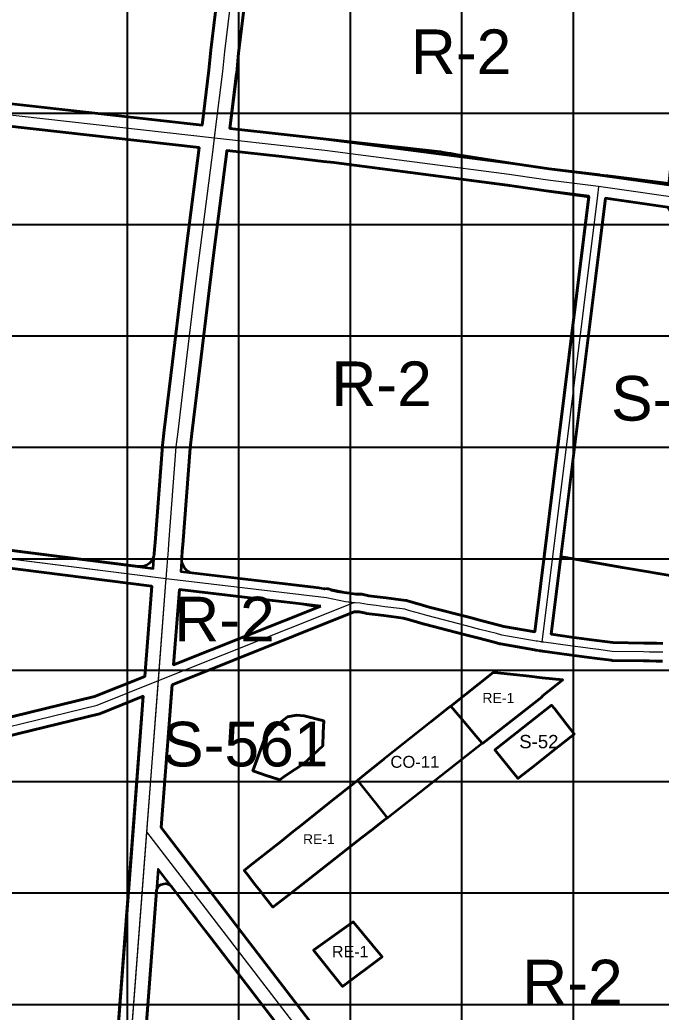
# Model space of a CAD drawing. Header units: millimetres. Extents: x 464536 to 476893, y 870501 to 881610.
# Drawn here: x 467404 to 467979, y 875193 to 876084 of the extents above; entities that cross this region are included whole.
import ezdxf
from ezdxf.enums import TextEntityAlignment as Align

# ---------------------------------------------------------------- set-up
doc = ezdxf.new("R2010")
doc.units = ezdxf.units.MM
for name, color, linetype, lineweight in [('Center_1', 7, 'Continuous', 5), ('Land Use Code', 7, 'Continuous', 35), ('Mixed use', 30, 'Continuous', 35), ('Proposed Road Net work', 7, 'Continuous', 35), ('Recreational _ Environmental', 84, 'Continuous', 35), ('Services', 170, 'Continuous', 35)]:
    doc.layers.add(name, color=color, linetype=linetype, lineweight=lineweight)
doc.layers.add('Commerce_ Business _ Trade', color=10, linetype='Continuous')
doc.layers.add('Grid1', color=7, linetype='Continuous')
doc.styles.add('Arial', font='arial.ttf')

msp = doc.modelspace()

# ---------------------------------------------------------------- linework, layer by layer
at = {"layer": 'Center_1'}
for points in [[(467415.66, 874013.8), (467534.59, 875578.54), (467534.84, 875581.8), (467535.44, 875589.79), (467536.8, 875607.63), (467537.25, 875613.51), (467543.86, 875700.5), (467545.5, 875713.94), (467552.82, 875775.24), (467560.91, 875842.26), (467565.5, 875878.92), (467576.81, 875967.22), (467579.46, 875987.59), (467585.6, 876037.27), (467587.28, 876055.15), (467595.1, 876119.14)], [(466620.82, 876085.16), (466643.19, 876082.65), (466675.5, 876079.02), (466707.81, 876075.4), (466955.63, 876047.59), (466969.94, 876045.99), (467115.77, 876029.62), (467178.96, 876022.53), (467339.06, 876004.57), (467578.18, 875977.74), (467586.32, 875976.82), (467639.65, 875970.84), (467677.01, 875966.56), (467686.46, 875965.47), (467842.32, 875945.24), (467848.46, 875944.28), (467877.08, 875940.14), (467922.62, 875934.48), (468010.07, 875921.89), (468075.68, 875915.08), (468238.09, 875899.35)], [(467922.62, 875934.48), (467922.53, 875933.78), (467921.56, 875925.92), (467871.82, 875525.23)], [(467980.16, 875516.05), (467974.53, 875516.13), (467968.2, 875516.23), (467963, 875516.31), (467934.95, 875516.74), (467922.5, 875518.42), (467915.16, 875519.4), (467910.83, 875519.98), (467897.28, 875521.81), (467873.52, 875525), (467871.82, 875525.23), (467870.82, 875525.36), (467867.82, 875525.89), (467866.62, 875526.1), (467835.97, 875531.49), (467831.09, 875532.75), (467816.09, 875536.62), (467804.15, 875539.71), (467768.54, 875548.9), (467762.39, 875550.7), (467753.27, 875553.37), (467748.94, 875554.64), (467744.13, 875555.25), (467731.03, 875556.91), (467723.18, 875557.91), (467715.29, 875558.91), (467708.72, 875560.17), (467704.29, 875560.31), (467695.72, 875561.39), (467678.51, 875565.01), (467534.84, 875581.8), (467068.19, 875640.99)], [(466310.24, 874244.95), (466614.19, 874724.16), (466689.87, 874841.42), (466690.85, 874842.76), (466692, 874843.97), (466693.28, 874845.02), (467005.35, 875071.3), (467195, 875260.1), (467241.3, 875322.82), (467269.58, 875379.06), (467275.47, 875391.83), (467277.38, 875395.25), (467279.77, 875398.35), (467282.61, 875401.05), (467314.43, 875427.02), (467317.92, 875429.46), (467321.73, 875431.36), (467325.78, 875432.67), (467473.03, 875468.6), (467527.9, 875490.59), (467702.44, 875560.54)], [(467670.27, 875155.81), (467517.59, 875354.89)]]:
    msp.add_lwpolyline(points, dxfattribs=at)
for points in [[(467578.18, 875977.74, 0), (467579.46, 875987.59, 0), (467585.6, 876037.27, 0), (467587.28, 876055.15, 0), (467595.1, 876119.14, 0), (467601.34, 876167.24, 0), (467602.37, 876175.8, 0)], [(467115.77, 876029.62, 0), (467178.96, 876022.53, 0), (467339.06, 876004.57, 0), (467578.18, 875977.74, 0)], [(467534.84, 875581.8, 0), (467535.44, 875589.79, 0), (467536.8, 875607.63, 0), (467537.25, 875613.51, 0), (467543.86, 875700.5, 0), (467545.5, 875713.94, 0), (467552.82, 875775.24, 0), (467560.91, 875842.26, 0), (467565.5, 875878.92, 0), (467576.81, 875967.22, 0), (467578.18, 875977.74, 0)], [(467578.18, 875977.74, 0), (467586.32, 875976.82, 0), (467639.65, 875970.84, 0), (467677.01, 875966.56, 0), (467686.46, 875965.47, 0), (467842.32, 875945.24, 0), (467848.46, 875944.28, 0), (467877.08, 875940.14, 0), (467922.62, 875934.48, 0)], [(467922.62, 875934.48, 0), (467922.53, 875933.78, 0), (467921.56, 875925.92, 0), (467871.82, 875525.23, 0)], [(467922.62, 875934.48, 0), (468010.07, 875921.89, 0), (468075.68, 875915.08, 0), (468238.09, 875899.35, 0)], [(467534.84, 875581.8, 0), (467078.54, 875639.67, 0)], [(467527.9, 875490.59, 0), (467534.59, 875578.54, 0), (467534.84, 875581.8, 0)], [(467702.44, 875560.54, 0), (467695.72, 875561.39, 0), (467678.51, 875565.01, 0), (467534.84, 875581.8, 0)], [(467527.9, 875490.59, 0), (467702.44, 875560.54, 0)], [(467871.82, 875525.23, 0), (467870.82, 875525.36, 0), (467867.82, 875525.89, 0), (467866.62, 875526.1, 0), (467835.97, 875531.49, 0), (467831.09, 875532.75, 0), (467816.09, 875536.62, 0), (467804.15, 875539.71, 0), (467768.54, 875548.9, 0), (467762.39, 875550.7, 0), (467753.27, 875553.37, 0), (467748.94, 875554.64, 0), (467744.13, 875555.25, 0), (467731.03, 875556.91, 0), (467723.18, 875557.91, 0), (467715.29, 875558.91, 0), (467708.72, 875560.17, 0), (467704.29, 875560.31, 0), (467702.44, 875560.54, 0)], [(467980.16, 875516.05, 0), (467974.53, 875516.13, 0), (467968.2, 875516.23, 0), (467963, 875516.31, 0), (467934.95, 875516.74, 0), (467922.5, 875518.42, 0), (467915.16, 875519.4, 0), (467910.83, 875519.98, 0), (467897.28, 875521.81, 0), (467873.52, 875525, 0), (467871.82, 875525.23, 0)], [(467034.18, 875099.99, 0), (467195, 875260.1, 0), (467241.3, 875322.82, 0), (467269.58, 875379.06, 0), (467275.47, 875391.83, 0), (467276.85, 875394.43, 0), (467278.52, 875396.85, 0), (467280.45, 875399.06, 0), (467282.61, 875401.05, 0), (467314.43, 875427.02, 0), (467317.01, 875428.9, 0), (467319.79, 875430.48, 0), (467322.72, 875431.74, 0), (467325.78, 875432.67, 0), (467473.03, 875468.6, 0), (467527.9, 875490.59, 0)], [(467517.59, 875354.89, 0), (467527.9, 875490.59, 0)], [(467475.98, 874807.42, 0), (467517.59, 875354.89, 0)], [(467808.1, 874975.06, 0), (467807.94, 874975.28, 0), (467801.33, 874984.08, 0), (467796.63, 874990.35, 0), (467787.46, 875002.49, 0), (467779.93, 875011.51, 0), (467771.43, 875022.76, 0), (467762.43, 875034.68, 0), (467755.22, 875044.41, 0), (467745.33, 875057.15, 0), (467732.97, 875073.53, 0), (467726.1, 875082.48, 0), (467713.28, 875099.46, 0), (467697.71, 875119.76, 0), (467684.9, 875136.74, 0), (467670.27, 875155.81, 0), (467517.59, 875354.89, 0)]]:
    msp.add_polyline3d(points, dxfattribs=at)
at = {"layer": 'Commerce_ Business _ Trade'}
msp.add_lwpolyline([(467733.98, 875367.95), (467733.1, 875367.26), (467732.93, 875367.48), (467721.85, 875381.43), (467707.56, 875399.41), (467706.29, 875401.01), (467706.57, 875401.23), (467713.19, 875406.5), (467730.13, 875420), (467772, 875453.37), (467788.63, 875466.62), (467790.02, 875467.73), (467803.75, 875451.45), (467811.04, 875442.82), (467818.2, 875434.33), (467799.91, 875420), (467743.66, 875375.9), (467743.82, 875375.67)], close=True, dxfattribs=at)
at = {"layer": 'Grid1'}
for p, q in [((467500, 870600), (467500, 881600)), ((467600, 870600), (467600, 881600)), ((467700, 870600), (467700, 881600)), ((467800, 870600), (467800, 881600)), ((467900, 870600), (467900, 881600)), ((464700, 876000), (472600, 876000)), ((464700, 875900), (472600, 875900)), ((464700, 875800), (472600, 875800)), ((464700, 875700), (472600, 875700)), ((464700, 875600), (472600, 875600)), ((464700, 875500), (472600, 875500)), ((464700, 875400), (472600, 875400)), ((464700, 875300), (472600, 875300)), ((464700, 875200), (472600, 875200))]:
    msp.add_line(p, q, dxfattribs=at)
at = {"layer": 'Mixed use'}
msp.add_lwpolyline([(467582.7, 876120.7), (467574.87, 876056.66), (467574.84, 876056.32), (467573.17, 876038.62), (467567.05, 875989.09), (467130.41, 876038.04, -0.416258), (467125.56, 876044.16), (467167.15, 876392.96)], format="xyb", dxfattribs=at)
for points in [[(467985.6, 875936.76), (467930.95, 875943.53), (467923.95, 875944.4), (467923.85, 875944.41), (467878.41, 875950.05), (467849.95, 875954.17), (467843.87, 875955.12), (467794.42, 875962.88), (467792.91, 875963.11), (467791.39, 875963.34), (467789.87, 875963.56), (467788.35, 875963.77), (467786.83, 875963.98), (467785.31, 875964.18), (467784.84, 875964.23), (467782.08, 875964.9), (467781.47, 875965.03), (467780.85, 875965.12), (467699.91, 875974.16), (467640.77, 875980.78), (467640.76, 875980.78), (467591.89, 875986.26), (467598.01, 876035.74), (467598.05, 876036.1), (467599.71, 876053.81), (467607.5, 876117.58)], [(467085.83, 875630.69), (467521.81, 875575.39), (467515.65, 875494.3), (467470.58, 875476.23), (467323.85, 875440.44)], [(467980.28, 875524.05), (467974.66, 875524.13), (467968.32, 875524.23), (467963.12, 875524.31), (467935.54, 875524.74), (467923.57, 875526.34), (467916.23, 875527.33), (467911.9, 875527.91), (467898.34, 875529.74), (467880.23, 875532.17), (467888.87, 875601.71), (467893, 875601), (467944.11, 875592.23), (467997.55, 875583.06)]]:
    msp.add_lwpolyline(points, dxfattribs=at)
for points in [[(467510.22, 875592.99), (467510.19, 875592.99), (467087.14, 875646.65), (467107.08, 875889.23), (467121.89, 876013.38, -0.410559), (467127.93, 876018.19), (467127.95, 876018.19), (467127.96, 876018.19), (467177.84, 876012.59), (467337.94, 875994.63), (467564.47, 875969.21), (467564.41, 875968.82), (467553.1, 875880.49), (467548.5, 875843.79), (467540.41, 875776.73), (467533.09, 875715.44), (467531.45, 875702.01), (467531.39, 875701.44), (467524.78, 875614.46), (467524.33, 875608.58), (467524.01, 875604.26, -0.428514)], [(467913.86, 875924.77), (467865.4, 875534.44), (467837.66, 875539.31), (467833.09, 875540.5), (467818.09, 875544.37), (467806.15, 875547.45), (467770.67, 875556.61), (467764.64, 875558.38), (467755.52, 875561.05), (467751.19, 875562.32), (467750.33, 875562.52), (467749.95, 875562.58), (467745.13, 875563.19), (467732.04, 875564.85), (467724.19, 875565.85), (467716.55, 875566.82), (467710.17, 875568.04), (467708.96, 875568.17), (467704.92, 875568.29), (467696.73, 875569.33), (467695.19, 875569.53), (467688.42, 875570.38), (467683.26, 875571.45, 0.219968), (467676.69, 875572.8), (467671.35, 875573.9), (467666.87, 875574.43), (467559.6, 875586.96, -0.402051), (467548.76, 875600.09), (467549.26, 875606.69), (467549.71, 875612.56), (467556.3, 875699.26), (467557.91, 875712.44), (467565.23, 875773.76), (467573.32, 875840.74), (467577.9, 875877.35), (467589.21, 875965.62), (467589.31, 875966.43), (467638.52, 875960.9), (467638.53, 875960.9), (467675.87, 875956.62), (467685.24, 875955.55), (467685.32, 875955.54), (467835.9, 875935.99), (467846.97, 875934.39), (467875.65, 875930.24), (467875.75, 875930.23)]]:
    msp.add_lwpolyline(points, format="xyb", close=True, dxfattribs=at)
msp.add_lwpolyline([(467671.98, 875556.95), (467541.51, 875504.66), (467544.64, 875545.85), (467546.65, 875572.36), (467630.25, 875562.6), (467656.55, 875559.52)], close=True, dxfattribs=at)
for points in [[(467680.19, 875163.42, 0), (467530.42, 875358.71, 0), (467537.47, 875451.53, 0), (467539.01, 875471.83, 0), (467539.9, 875483.56, 0), (467540.16, 875486.88, 0), (467703.52, 875552.35, 0), (467704.05, 875552.31, 0), (467707.84, 875552.19, 0), (467713.85, 875551.04, 0), (467714.29, 875550.97, 0), (467722.17, 875549.97, 0), (467730.03, 875548.98, 0), (467734.1, 875548.46, 0), (467734.59, 875548.4, 0), (467743.12, 875547.32, 0), (467747.3, 875546.79, 0), (467751.02, 875545.7, 0), (467760.14, 875543.03, 0), (467766.29, 875541.22, 0), (467766.54, 875541.15, 0), (467802.15, 875531.96, 0), (467814.09, 875528.88, 0), (467829.09, 875525, 0), (467833.96, 875523.74, 0), (467834.58, 875523.61, 0), (467865.23, 875518.22, 0), (467866.43, 875518.01, 0), (467869.43, 875517.48, 0), (467869.75, 875517.43, 0), (467870.75, 875517.3, 0), (467872.46, 875517.07, 0), (467896.21, 875513.88, 0), (467909.77, 875512.06, 0), (467914.09, 875511.47, 0), (467921.44, 875510.49, 0), (467933.88, 875508.81, 0), (467934.82, 875508.74, 0), (467962.88, 875508.31, 0), (467968.07, 875508.23, 0), (467974.41, 875508.13, 0), (467980.03, 875508.05, 0)], [(467327.7, 875424.91, 0), (467474.93, 875460.82, 0), (467475.77, 875461.08, 0), (467476.01, 875461.17, 0), (467514.3, 875476.52, 0), (467505.13, 875355.84, 0), (467464.79, 874825.11, 0), (467464.59, 874823.86, 0), (467464.19, 874822.66, 0), (467463.59, 874821.54, 0), (467462.82, 874820.53, 0), (467461.9, 874819.66, 0), (467460.85, 874818.96, 0), (467459.69, 874818.44, 0), (467458.47, 874818.11, 0), (467457.21, 874817.99, 0), (467455.94, 874818.08, 0), (467359.65, 874832.84, 0)], [(467489.48, 874820.14, 0), (467526.05, 875301.24, 0), (467526.26, 875302.54, 0), (467526.69, 875303.79, 0), (467527.33, 875304.95, 0), (467528.16, 875305.98, 0), (467529.16, 875306.85, 0), (467530.29, 875307.54, 0), (467531.51, 875308.03, 0), (467532.81, 875308.3, 0), (467534.13, 875308.35, 0), (467535.44, 875308.16, 0), (467536.7, 875307.76, 0), (467537.87, 875307.15, 0), (467538.92, 875306.34, 0), (467539.82, 875305.37, 0), (467539.82, 875305.36, 0), (467539.84, 875305.34, 0), (467556.84, 875283.17, 0), (467558.18, 875281.42, 0), (467559.51, 875279.68, 0), (467564.44, 875273.27, 0), (467569.46, 875266.71, 0), (467569.86, 875266.19, 0), (467575.03, 875259.46, 0), (467660.35, 875148.21, 0)]]:
    msp.add_polyline3d(points, dxfattribs=at)
for points in [[(467788.63, 875466.62, 0), (467772, 875453.37, 0), (467730.13, 875420, 0), (467713.19, 875406.5, 0), (467706.57, 875401.23, 0), (467706.29, 875401.01, 0), (467681.03, 875380.87, 0), (467656.42, 875361.26, 0), (467652.45, 875358.1, 0), (467648.78, 875355.18, 0), (467636.93, 875345.73, 0), (467635.82, 875344.84, 0), (467609.97, 875324.25, 0), (467608.1, 875322.76, 0), (467604.82, 875320.15, 0), (467607.65, 875316.5, 0), (467614.72, 875307.38, 0), (467616.35, 875305.28, 0), (467616.4, 875305.22, 0), (467618.95, 875301.94, 0), (467623.71, 875295.8, 0), (467630.43, 875287.13, 0), (467634.27, 875290.15, 0), (467645.95, 875299.3, 0), (467663.86, 875313.34, 0), (467663.96, 875313.42, 0), (467710.2, 875349.66, 0), (467718.84, 875356.44, 0), (467729, 875364.41, 0), (467729.01, 875364.42, 0), (467732.93, 875367.48, 0), (467733.1, 875367.26, 0), (467733.98, 875367.95, 0), (467743.82, 875375.67, 0), (467743.66, 875375.9, 0), (467799.91, 875420, 0), (467818.2, 875434.33, 0), (467818.38, 875434.12, 0), (467872, 875476.15, 0), (467872, 875476.51, 0), (467890.69, 875491.16, 0), (467872, 875493.21, 0), (467860.47, 875494.47, 0), (467857.66, 875494.78, 0), (467832.28, 875497.55, 0), (467828.03, 875498.02, 0), (467790.02, 875467.73, 0)], [(467880.46, 875468.68, 0), (467829.56, 875428.58, 0), (467848.5, 875405.13, 0), (467849.9, 875403.4, 0), (467850.33, 875402.87, 0), (467863.1, 875412.75, 0), (467884.06, 875429.3, 0), (467884.06, 875429.3, 0), (467900.45, 875442.24, 0), (467900.83, 875442.62, 0), (467900.5, 875443.05, 0), (467893.98, 875451.38, 0), (467883.01, 875465.42, 0)], [(467658.69, 875458.95, 0), (467651.55, 875459.58, 0), (467643.61, 875457.99, 0), (467631.31, 875448.57, 0), (467627.78, 875444.14, 0), (467622.58, 875437.59, 0), (467612.47, 875409.48, 0), (467619.29, 875407.26, 0), (467624.48, 875405.57, 0), (467634.88, 875402.19, 0), (467636.6, 875401.63, 0), (467641.44, 875405.12, 0), (467650.24, 875410.9, 0), (467655.26, 875414.25, 0), (467657.86, 875415.98, 0), (467666.59, 875424.07, 0), (467675.16, 875432.02, 0), (467675.65, 875444.14, 0), (467676.07, 875454.6, 0)], [(467666.81, 875248.59, 0), (467692.82, 875215.94, 0), (467728.62, 875242.79, 0), (467702.59, 875274.06, 0)]]:
    msp.add_polyline3d(points, close=True, dxfattribs=at)
at = {"layer": 'Proposed Road Net work'}
for points in [[(467277.13, 876409.25, 0), (467171.13, 876426.27, 0), (467124.9, 876038.66, 0), (467180.07, 876032.47, 0), (467340.17, 876014.51, 0), (467567.05, 875989.08, 0), (467573.17, 876038.62, 0), (467574.86, 876056.49, 0), (467582.7, 876120.7, 0), (467588.94, 876168.79, 0), (467590.87, 876184.91, 0), (467597.43, 876242.69, 0), (467603.77, 876298.51, 0), (467606.6, 876323.49, 0), (467606.69, 876324.11, 0), (467608.13, 876332.82, 0), (467609.16, 876341.28, 0), (467609.96, 876352.12, 0), (467610.19, 876362.99, 0), (467609.86, 876374.52, 0), (467418.16, 876393.48, 0)], [(467277.13, 876409.25, 0), (467171.13, 876426.27, 0), (467124.9, 876038.66, 0), (467180.07, 876032.47, 0), (467340.17, 876014.51, 0), (467567.05, 875989.08, 0), (467573.17, 876038.62, 0), (467574.86, 876056.49, 0), (467582.7, 876120.7, 0), (467588.94, 876168.79, 0), (467590.87, 876184.91, 0), (467597.43, 876242.69, 0), (467603.77, 876298.51, 0), (467606.6, 876323.49, 0), (467606.69, 876324.11, 0), (467608.13, 876332.82, 0), (467609.16, 876341.28, 0), (467609.96, 876352.12, 0), (467610.19, 876362.99, 0), (467609.86, 876374.52, 0), (467418.16, 876393.48, 0)], [(467687.67, 875975.4, 0), (467843.74, 875955.14, 0), (467849.95, 875954.17, 0), (467878.41, 875950.05, 0), (467923.95, 875944.4, 0), (467985.77, 875935.49, 0), (467992.04, 875995.11, 0), (467998.97, 876061.12, 0), (468000.24, 876071.92, 0), (468006.15, 876122.19, 0), (468006.28, 876123.14, 0), (467897.7, 876136.22, 0), (467871.4, 876139.29, 0), (467783.72, 876148.85, 0), (467687.71, 876159.32, 0), (467613.91, 876167.05, 0), (467613.75, 876165.69, 0), (467607.5, 876117.58, 0), (467599.71, 876053.8, 0), (467598.03, 876035.92, 0), (467591.87, 875986.1, 0), (467640.77, 875980.78, 0), (467678.15, 875976.49, 0)], [(467687.67, 875975.4, 0), (467843.74, 875955.14, 0), (467849.95, 875954.17, 0), (467878.41, 875950.05, 0), (467923.95, 875944.4, 0), (467985.77, 875935.49, 0), (467992.04, 875995.11, 0), (467998.97, 876061.12, 0), (468000.24, 876071.92, 0), (468006.15, 876122.19, 0), (468006.28, 876123.14, 0), (467897.7, 876136.22, 0), (467871.4, 876139.29, 0), (467783.72, 876148.85, 0), (467687.71, 876159.32, 0), (467613.91, 876167.05, 0), (467613.75, 876165.69, 0), (467607.5, 876117.58, 0), (467599.71, 876053.8, 0), (467598.03, 876035.92, 0), (467591.87, 875986.1, 0), (467640.77, 875980.78, 0), (467678.15, 875976.49, 0)], [(467087.14, 875646.65, 0), (467523.03, 875591.36, 0), (467524.33, 875608.58, 0), (467524.78, 875614.46, 0), (467531.42, 875701.73, 0), (467533.09, 875715.44, 0), (467540.41, 875776.73, 0), (467548.5, 875843.79, 0), (467553.1, 875880.49, 0), (467564.44, 875969.02, 0), (467337.94, 875994.63, 0), (467177.84, 876012.59, 0), (467122.54, 876018.8, 0), (467107.08, 875889.23, 0)], [(467087.14, 875646.65, 0), (467523.03, 875591.36, 0), (467524.33, 875608.58, 0), (467524.78, 875614.46, 0), (467531.42, 875701.73, 0), (467533.09, 875715.44, 0), (467540.41, 875776.73, 0), (467548.5, 875843.79, 0), (467553.1, 875880.49, 0), (467564.44, 875969.02, 0), (467337.94, 875994.63, 0), (467177.84, 876012.59, 0), (467122.54, 876018.8, 0), (467107.08, 875889.23, 0)], [(467865.4, 875534.44, 0), (467913.95, 875925.49, 0), (467875.75, 875930.23, 0), (467846.97, 875934.39, 0), (467840.9, 875935.34, 0), (467685.24, 875955.55, 0), (467675.87, 875956.62, 0), (467638.52, 875960.9, 0), (467589.31, 875966.43, 0), (467589.21, 875965.62, 0), (467577.9, 875877.35, 0), (467573.32, 875840.74, 0), (467565.23, 875773.75, 0), (467557.91, 875712.44, 0), (467556.3, 875699.26, 0), (467549.71, 875612.56, 0), (467549.26, 875606.69, 0), (467547.89, 875588.59, 0), (467679.44, 875572.96, 0), (467680.03, 875572.87, 0), (467697.05, 875569.29, 0), (467704.92, 875568.29, 0), (467708.96, 875568.17, 0), (467710.17, 875568.04, 0), (467716.55, 875566.82, 0), (467724.19, 875565.85, 0), (467732.04, 875564.85, 0), (467745.13, 875563.19, 0), (467750.14, 875562.55, 0), (467751.19, 875562.32, 0), (467755.52, 875561.05, 0), (467764.64, 875558.38, 0), (467770.67, 875556.61, 0), (467806.15, 875547.45, 0), (467818.09, 875544.37, 0), (467833.09, 875540.5, 0), (467837.66, 875539.31, 0)], [(467865.4, 875534.44, 0), (467913.95, 875925.49, 0), (467875.75, 875930.23, 0), (467846.97, 875934.39, 0), (467840.9, 875935.34, 0), (467685.24, 875955.55, 0), (467675.87, 875956.62, 0), (467638.52, 875960.9, 0), (467589.31, 875966.43, 0), (467589.21, 875965.62, 0), (467577.9, 875877.35, 0), (467573.32, 875840.74, 0), (467565.23, 875773.75, 0), (467557.91, 875712.44, 0), (467556.3, 875699.26, 0), (467549.71, 875612.56, 0), (467549.26, 875606.69, 0), (467547.89, 875588.59, 0), (467679.44, 875572.96, 0), (467680.03, 875572.87, 0), (467697.05, 875569.29, 0), (467704.92, 875568.29, 0), (467708.96, 875568.17, 0), (467710.17, 875568.04, 0), (467716.55, 875566.82, 0), (467724.19, 875565.85, 0), (467732.04, 875564.85, 0), (467745.13, 875563.19, 0), (467750.14, 875562.55, 0), (467751.19, 875562.32, 0), (467755.52, 875561.05, 0), (467764.64, 875558.38, 0), (467770.67, 875556.61, 0), (467806.15, 875547.45, 0), (467818.09, 875544.37, 0), (467833.09, 875540.5, 0), (467837.66, 875539.31, 0)], [(467673.47, 875557.55, 0), (467546.65, 875572.36, 0), (467541.51, 875504.66, 0)], [(467673.47, 875557.55, 0), (467546.65, 875572.36, 0), (467541.51, 875504.66, 0)]]:
    msp.add_polyline3d(points, close=True, dxfattribs=at)
for points in [[(468008.84, 875911.97, 0), (467928.81, 875923.49, 0), (467880.23, 875532.17, 0), (467898.34, 875529.74, 0), (467911.9, 875527.91, 0), (467916.23, 875527.33, 0), (467923.57, 875526.34, 0), (467935.54, 875524.74, 0), (467963.12, 875524.31, 0), (467968.32, 875524.23, 0), (467974.66, 875524.13, 0), (467980.28, 875524.05, 0)], [(468008.84, 875911.97, 0), (467928.81, 875923.49, 0), (467880.23, 875532.17, 0), (467898.34, 875529.74, 0), (467911.9, 875527.91, 0), (467916.23, 875527.33, 0), (467923.57, 875526.34, 0), (467935.54, 875524.74, 0), (467963.12, 875524.31, 0), (467968.32, 875524.23, 0), (467974.66, 875524.13, 0), (467980.28, 875524.05, 0)], [(467323.57, 875440.36, 0), (467470.58, 875476.23, 0), (467515.65, 875494.3, 0), (467521.81, 875575.39, 0), (467085.83, 875630.69, 0)], [(467323.57, 875440.36, 0), (467470.58, 875476.23, 0), (467515.65, 875494.3, 0), (467521.81, 875575.39, 0), (467085.83, 875630.69, 0)], [(467980.03, 875508.05, 0), (467974.41, 875508.13, 0), (467968.07, 875508.23, 0), (467962.88, 875508.31, 0), (467934.82, 875508.74, 0), (467933.88, 875508.81, 0), (467921.44, 875510.49, 0), (467914.09, 875511.47, 0), (467909.77, 875512.06, 0), (467896.21, 875513.88, 0), (467872.46, 875517.07, 0), (467870.75, 875517.3, 0), (467869.59, 875517.46, 0), (467866.43, 875518.01, 0), (467865.23, 875518.22, 0), (467834.58, 875523.61, 0), (467833.96, 875523.74, 0), (467829.09, 875525, 0), (467814.09, 875528.88, 0), (467802.15, 875531.96, 0), (467766.42, 875541.19, 0), (467760.14, 875543.03, 0), (467751.02, 875545.7, 0), (467747.3, 875546.79, 0), (467743.12, 875547.32, 0), (467730.03, 875548.98, 0), (467722.17, 875549.97, 0), (467714.29, 875550.97, 0), (467713.85, 875551.04, 0), (467707.84, 875552.19, 0), (467704, 875552.42, 0), (467703.31, 875552.32, 0), (467540.16, 875486.88, 0), (467530.42, 875358.71, 0), (467680.19, 875163.42, 0)], [(467980.03, 875508.05, 0), (467974.41, 875508.13, 0), (467968.07, 875508.23, 0), (467962.88, 875508.31, 0), (467934.82, 875508.74, 0), (467933.88, 875508.81, 0), (467921.44, 875510.49, 0), (467914.09, 875511.47, 0), (467909.77, 875512.06, 0), (467896.21, 875513.88, 0), (467872.46, 875517.07, 0), (467870.75, 875517.3, 0), (467869.59, 875517.46, 0), (467866.43, 875518.01, 0), (467865.23, 875518.22, 0), (467834.58, 875523.61, 0), (467833.96, 875523.74, 0), (467829.09, 875525, 0), (467814.09, 875528.88, 0), (467802.15, 875531.96, 0), (467766.42, 875541.19, 0), (467760.14, 875543.03, 0), (467751.02, 875545.7, 0), (467747.3, 875546.79, 0), (467743.12, 875547.32, 0), (467730.03, 875548.98, 0), (467722.17, 875549.97, 0), (467714.29, 875550.97, 0), (467713.85, 875551.04, 0), (467707.84, 875552.19, 0), (467704, 875552.42, 0), (467703.31, 875552.32, 0), (467540.16, 875486.88, 0), (467530.42, 875358.71, 0), (467680.19, 875163.42, 0)], [(467359.65, 874832.84, 0), (467464.16, 874816.82, 0), (467514.3, 875476.52, 0), (467475.89, 875461.12, 0), (467474.93, 875460.82, 0), (467327.7, 875424.91, 0)], [(467359.65, 874832.84, 0), (467464.16, 874816.82, 0), (467514.3, 875476.52, 0), (467475.89, 875461.12, 0), (467474.93, 875460.82, 0), (467327.7, 875424.91, 0)], [(467660.35, 875148.21, 0), (467527.57, 875321.33, 0), (467488.94, 874813.02, 0)], [(467660.35, 875148.21, 0), (467527.57, 875321.33, 0), (467488.94, 874813.02, 0)]]:
    msp.add_polyline3d(points, dxfattribs=at)
at = {"layer": 'Recreational _ Environmental'}
for points in [[(467872, 875476.15), (467818.38, 875434.12), (467818.2, 875434.33), (467811.04, 875442.82), (467803.75, 875451.45), (467790.02, 875467.73), (467828.03, 875498.02), (467832.28, 875497.55), (467857.66, 875494.78), (467860.47, 875494.47), (467872, 875493.21), (467890.69, 875491.16), (467872, 875476.51)], [(467634.27, 875290.15), (467630.43, 875287.13), (467623.71, 875295.8), (467618.95, 875301.94), (467616.4, 875305.22), (467616.35, 875305.28), (467614.72, 875307.38), (467607.65, 875316.5), (467604.82, 875320.15), (467608.1, 875322.76), (467609.97, 875324.25), (467635.82, 875344.84), (467636.93, 875345.73), (467648.78, 875355.18), (467652.45, 875358.1), (467656.42, 875361.26), (467681.03, 875380.87), (467706.29, 875401.01), (467707.56, 875399.41), (467721.85, 875381.43), (467732.93, 875367.48), (467729.01, 875364.42), (467729, 875364.41), (467718.84, 875356.44), (467710.2, 875349.66), (467663.96, 875313.42), (467663.86, 875313.34), (467645.95, 875299.3)], [(467728.62, 875242.79), (467692.82, 875215.94), (467666.81, 875248.59), (467702.59, 875274.06)]]:
    msp.add_lwpolyline(points, close=True, dxfattribs=at)
at = {"layer": 'Services'}
for points in [[(468119.38, 875706.97), (468062, 875572), (467997.55, 875583.06), (467944.11, 875592.23), (467893, 875601), (467888.87, 875601.71), (467892.3, 875629.36), (467928.81, 875923.49), (467984.72, 875915.44), (467985, 875915), (467997.13, 875896.22), (468012.88, 875871.85)], [(467848.5, 875405.13), (467829.56, 875428.58), (467880.46, 875468.68), (467883.01, 875465.42), (467893.98, 875451.38), (467900.5, 875443.05), (467900.83, 875442.62), (467900.45, 875442.24), (467884.06, 875429.3), (467884.06, 875429.3), (467863.1, 875412.75), (467850.33, 875402.87), (467849.9, 875403.4)], [(467641.44, 875405.12), (467636.6, 875401.63), (467634.88, 875402.19), (467624.48, 875405.57), (467619.29, 875407.26), (467612.47, 875409.48), (467622.58, 875437.59), (467627.78, 875444.14), (467631.31, 875448.57), (467643.61, 875457.99), (467651.55, 875459.58), (467658.69, 875458.95), (467676.07, 875454.6), (467675.65, 875444.14), (467675.16, 875432.02), (467666.59, 875424.07), (467657.86, 875415.98), (467655.26, 875414.25), (467650.24, 875410.9)]]:
    msp.add_lwpolyline(points, close=True, dxfattribs=at)

# ---------------------------------------------------------------- texts
at = {"layer": 'Land Use Code', "color": 7, "true_color": 0xffffff, "style": 'Arial'}
for s, height, p in [('R-2', 40.076, (467799.3, 876022.95)), ('R-2', 40.076, (467728, 875724.94)), ('S-13', 40.076, (467992.92, 875711.91)), ('R-2', 40.076, (467587.09, 875513.75)), ('RE-1', 9.002, (467832.72, 875467.81)), ('S-561', 40.076, (467605.74, 875401.56)), ('S-52', 11.924, (467869.09, 875426.34)), ('CO-11', 10.668, (467757.85, 875409.16)), ('RE-1', 8.888, (467671.71, 875341.14)), ('RE-1', 10.29, (467699.86, 875239.14)), ('R-2', 40.076, (467899.2, 875187.97))]:
    msp.add_text(s, height=height, dxfattribs=at).set_placement(p, align=Align.BOTTOM_CENTER)

doc.saveas('drawing.dxf')
